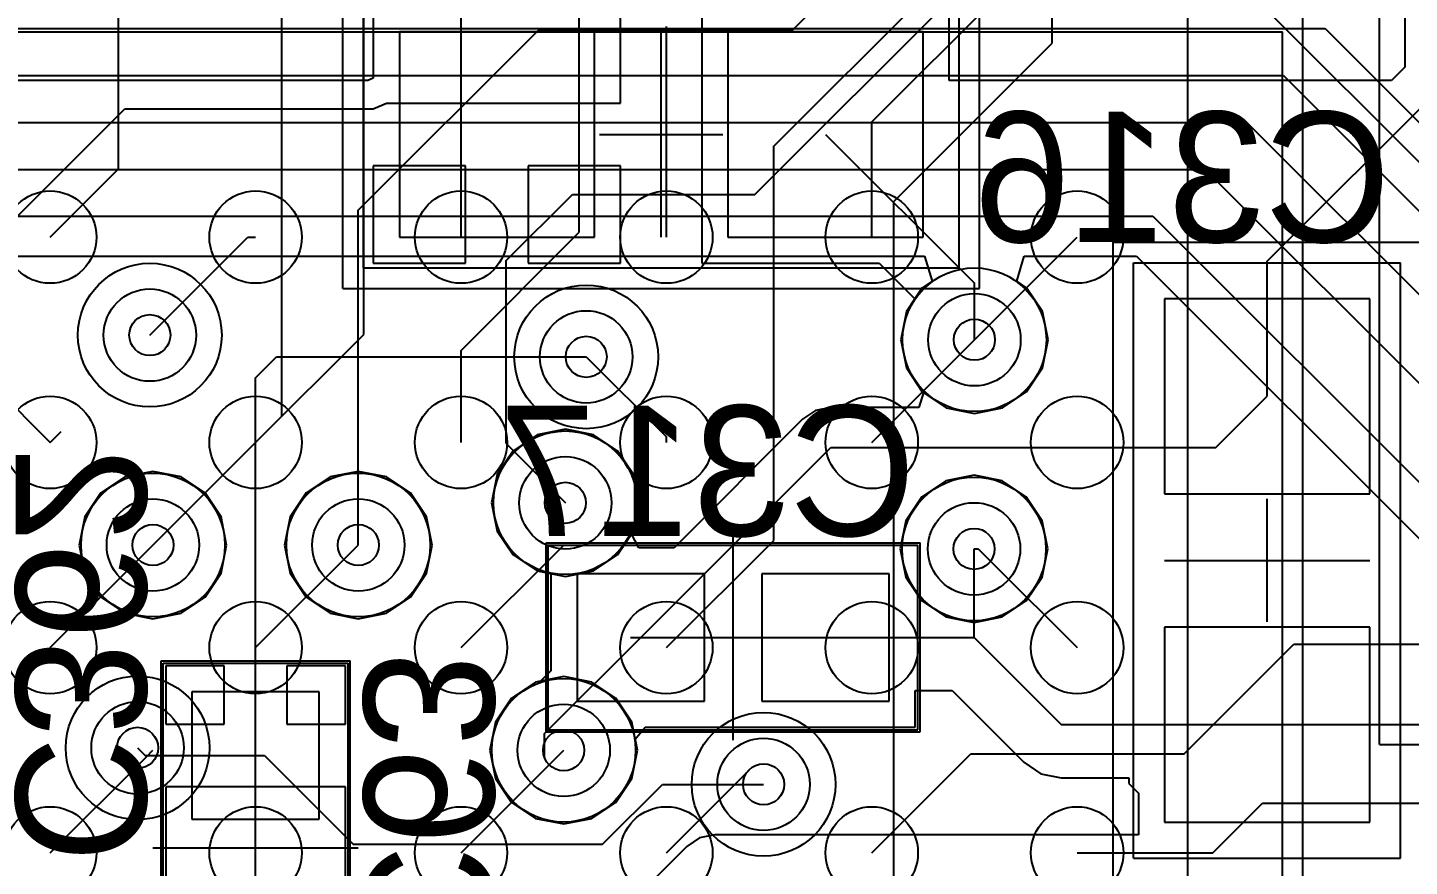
# Model space of a CAD drawing. Extents: x 28 to 300, y 18 to 330.
# Drawn here: x 172.86 to 179.59, y 117.86 to 121.95 of the extents above; entities that cross this region are included whole.
import ezdxf

# ---------------------------------------------------------------- set-up
doc = ezdxf.new("R2010")
doc.units = 0
for name, color, linetype in [('BOTTOMLAYER', 5, 'CONTINUOUS'), ('BOTTOMOVERLAY', 54, 'CONTINUOUS'), ('BOTTOMPASTE', 16, 'CONTINUOUS'), ('BOTTOMSOLDER', 6, 'CONTINUOUS'), ('DRILLDRAWING', 1, 'CONTINUOUS'), ('INTERNALPLANE1', 76, 'CONTINUOUS'), ('INTERNALPLANE6', 136, 'CONTINUOUS'), ('MECHANICAL14', 56, 'CONTINUOUS'), ('MECHANICAL15', 56, 'CONTINUOUS'), ('MECHANICAL16', 56, 'CONTINUOUS'), ('MIDLAYER1', 16, 'CONTINUOUS'), ('MIDLAYER3', 90, 'CONTINUOUS'), ('MULTILAYER', 9, 'CONTINUOUS'), ('TOPLAYER', 1, 'CONTINUOUS'), ('TOPOVERLAY', 2, 'CONTINUOUS'), ('TOPPASTE', 8, 'CONTINUOUS'), ('TOPSOLDER', 216, 'CONTINUOUS'), ('VIAHOLELAYER', 16, 'CONTINUOUS')]:
    doc.layers.add(name, color=color, linetype=linetype)

msp = doc.modelspace()

# ---------------------------------------------------------------- linework, layer by layer
at = {"layer": 'BOTTOMLAYER'}
for p, q in [((179.567, 122.979), (179.567, 121.7519)), ((178.8968, 120.807), (180.3668, 122.277)), ((174.5448, 122.0512), (174.5448, 121.6985)), ((176.1448, 122.0512), (176.1448, 120.7972)), ((175.7488, 121.5766), (175.7488, 122.0378)), ((177.3488, 121.6872), (177.3488, 121.9944)), ((175.6218, 121.9242), (174.6718, 121.9242)), ((174.6718, 121.9242), (174.6718, 120.9242)), ((175.6218, 120.9242), (175.6218, 121.9242)), ((177.2218, 121.9242), (176.2718, 121.9242)), ((176.2718, 121.9242), (176.2718, 120.9242)), ((177.2218, 120.9242), (177.2218, 121.9242)), ((179.567, 121.7519), (179.5023, 121.6872)), ((174.5176, 121.6872), (171.8636, 121.6872)), ((174.5448, 121.6985), (174.5176, 121.6872)), ((179.5023, 121.6872), (177.3488, 121.6872)), ((174.5448, 121.5497), (174.6098, 121.5766)), ((174.6098, 121.5766), (175.7488, 121.5766)), ((172.635, 120.849), (173.3357, 121.5497)), ((173.3357, 121.5497), (174.5448, 121.5497)), ((174.5448, 121.5497), (174.5448, 121.5497)), ((176.7468, 121.4242), (177.4718, 120.6992)), ((174.9944, 121.2718), (174.5448, 121.2718)), ((174.5448, 121.2718), (174.5448, 120.7972)), ((174.9944, 120.7972), (174.9944, 121.2718)), ((175.7488, 121.2718), (175.2992, 121.2718)), ((175.2992, 121.2718), (175.2992, 120.7972)), ((175.7488, 120.7972), (175.7488, 121.2718)), ((174.6718, 120.9242), (175.6218, 120.9242)), ((176.2718, 120.9242), (177.2218, 120.9242)), ((174.5448, 120.7972), (174.9944, 120.7972)), ((175.2992, 120.7972), (175.7488, 120.7972)), ((176.1448, 120.7972), (177.0076, 120.7972)), ((177.0076, 120.7972), (177.1815, 120.6233)), ((178.8968, 120.1492), (178.8968, 120.807)), ((177.4718, 120.4242), (177.4718, 120.6992)), ((177.1402, 120.5615), (177.1129, 120.4242)), ((177.1815, 120.6233), (177.1402, 120.5615)), ((179.3968, 120.6242), (178.3968, 120.6242)), ((178.3968, 120.6242), (178.3968, 119.6742)), ((179.3968, 119.6742), (179.3968, 120.6242)), ((177.1129, 120.4242), (177.1402, 120.2869)), ((173.9718, 120.2394), (174.0734, 120.341)), ((174.0734, 120.341), (175.5814, 120.341)), ((173.9718, 118.3992), (173.9718, 120.2394)), ((177.1402, 120.2869), (177.218, 120.1704)), ((177.2234, 120.1669), (177.2013, 120.0939)), ((177.218, 120.1704), (177.2234, 120.1669)), ((176.7723, 120.0939), (176.698, 120.0791)), ((177.2013, 120.0939), (176.7723, 120.0939)), ((176.7723, 120.0939), (176.7723, 120.0939)), ((178.6473, 119.8997), (178.8968, 120.1492)), ((176.635, 120.037), (176.0091, 119.4112)), ((176.698, 120.0791), (176.635, 120.037)), ((176.635, 120.037), (176.635, 120.037)), ((175.3425, 119.9614), (175.226, 119.8836)), ((175.4798, 119.9887), (175.3425, 119.9614)), ((175.6171, 119.9614), (175.4798, 119.9887)), ((175.7336, 119.8836), (175.6171, 119.9614)), ((175.8468, 118.9742), (176.7723, 119.8997)), ((176.7723, 119.8997), (178.6473, 119.8997)), ((175.226, 119.8836), (175.1482, 119.7671)), ((175.8114, 119.7671), (175.7336, 119.8836)), ((173.3345, 119.7558), (173.218, 119.678)), ((173.4718, 119.7831), (173.3345, 119.7558)), ((173.6091, 119.7558), (173.4718, 119.7831)), ((173.7256, 119.678), (173.6091, 119.7558)), ((174.3345, 119.7558), (174.218, 119.678)), ((174.4718, 119.7831), (174.3345, 119.7558)), ((174.6091, 119.7558), (174.4718, 119.7831)), ((174.7256, 119.678), (174.6091, 119.7558)), ((175.1482, 119.7671), (175.1209, 119.6298)), ((175.8387, 119.6298), (175.8114, 119.7671)), ((173.218, 119.678), (173.1402, 119.5615)), ((173.8034, 119.5615), (173.7256, 119.678)), ((174.218, 119.678), (174.1402, 119.5615)), ((174.8034, 119.5615), (174.7256, 119.678)), ((175.1209, 119.6298), (175.1482, 119.4925)), ((175.8114, 119.4925), (175.8387, 119.6298)), ((178.3968, 119.6742), (179.3968, 119.6742)), ((173.1402, 119.5615), (173.1129, 119.4242)), ((173.8307, 119.4242), (173.8034, 119.5615)), ((174.1402, 119.5615), (174.1129, 119.4242)), ((174.8307, 119.4242), (174.8034, 119.5615)), ((175.1482, 119.4925), (175.226, 119.376)), ((175.802, 119.4784), (175.8114, 119.4925)), ((173.1129, 119.4242), (173.1402, 119.2869)), ((173.8034, 119.2869), (173.8307, 119.4242)), ((174.1129, 119.4242), (174.1402, 119.2869)), ((174.8034, 119.2869), (174.8307, 119.4242)), ((175.8379, 119.4112), (175.802, 119.4784)), ((175.226, 119.376), (175.3425, 119.2982)), ((176.0091, 119.4112), (175.8379, 119.4112)), ((177.4698, 118.9742), (177.4698, 119.4054)), ((173.1402, 119.2869), (173.218, 119.1704)), ((173.7256, 119.1704), (173.8034, 119.2869)), ((174.1402, 119.2869), (174.218, 119.1704)), ((174.7256, 119.1704), (174.8034, 119.2869)), ((175.3425, 119.2982), (175.4098, 119.2848)), ((175.4098, 119.2848), (175.4098, 118.8119)), ((176.1568, 119.2842), (175.5368, 119.2842)), ((175.5368, 119.2842), (175.5368, 118.6642)), ((176.1568, 118.6642), (176.1568, 119.2842)), ((177.0568, 119.2842), (176.4368, 119.2842)), ((176.4368, 119.2842), (176.4368, 118.6642)), ((177.0568, 118.6642), (177.0568, 119.2842)), ((173.218, 119.1704), (173.3345, 119.0926)), ((173.6091, 119.0926), (173.7256, 119.1704)), ((174.218, 119.1704), (174.3345, 119.0926)), ((174.6091, 119.0926), (174.7256, 119.1704)), ((173.3345, 119.0926), (173.4718, 119.0653)), ((173.4718, 119.0653), (173.6091, 119.0926)), ((174.3345, 119.0926), (174.4718, 119.0653)), ((174.4718, 119.0653), (174.6091, 119.0926)), ((179.3968, 119.0242), (178.3968, 119.0242)), ((178.3968, 119.0242), (178.3968, 118.0742)), ((179.3968, 118.0742), (179.3968, 119.0242)), ((175.3843, 118.5117), (175.8468, 118.9742)), ((176.7468, 118.9742), (177.4698, 118.9742)), ((177.4698, 118.9742), (177.8948, 118.5492)), ((173.8194, 118.8362), (173.5348, 118.8362)), ((173.5348, 118.8362), (173.5348, 118.5516)), ((173.8194, 118.5516), (173.8194, 118.8362)), ((174.4088, 118.8362), (174.1242, 118.8362)), ((174.1242, 118.8362), (174.1242, 118.5516)), ((174.4088, 118.5516), (174.4088, 118.8362)), ((175.4098, 118.8119), (175.3585, 118.7605)), ((175.3345, 118.7558), (175.218, 118.678)), ((175.3585, 118.7605), (175.3345, 118.7558)), ((174.2818, 118.7092), (173.6618, 118.7092)), ((173.6618, 118.7092), (173.6618, 118.0892)), ((174.2818, 118.0892), (174.2818, 118.7092)), ((175.218, 118.678), (175.1402, 118.5615)), ((177.1838, 118.5372), (177.1838, 118.7152)), ((177.1838, 118.7152), (177.3625, 118.7152)), ((177.3625, 118.7152), (177.7117, 118.3661)), ((175.5368, 118.6642), (176.1568, 118.6642)), ((176.4368, 118.6642), (177.0568, 118.6642)), ((173.5348, 118.5516), (173.8194, 118.5516)), ((174.1242, 118.5516), (174.4088, 118.5516)), ((175.1402, 118.5615), (175.1129, 118.4242)), ((177.8948, 118.5492), (178.8968, 118.5492)), ((178.8968, 118.5492), (180.4, 118.5492)), ((175.3782, 118.5056), (175.3843, 118.5117)), ((175.3782, 118.4242), (175.3782, 118.5056)), ((175.8199, 118.4783), (175.8683, 118.5372)), ((175.8307, 118.4242), (175.8199, 118.4783)), ((175.8683, 118.5372), (176.2838, 118.5372)), ((176.2838, 118.5372), (176.2838, 118.5372)), ((176.2838, 118.5372), (176.2838, 118.5372)), ((176.2838, 118.5372), (176.2838, 118.5372)), ((176.2838, 118.5372), (176.3098, 118.5372)), ((176.3098, 118.5372), (176.3098, 118.5372)), ((176.3098, 118.5372), (177.1838, 118.5372)), ((173.397, 118.436), (173.4338, 118.3992)), ((175.1129, 118.4242), (175.1402, 118.2869)), ((175.3782, 118.3852), (175.3782, 118.4242)), ((175.8034, 118.2869), (175.8307, 118.4242)), ((173.4338, 118.3992), (173.9718, 118.3992)), ((173.9718, 118.3992), (174.0151, 118.3992)), ((174.0151, 118.3992), (174.4473, 117.967)), ((177.7117, 118.3661), (177.7957, 118.3099)), ((175.1402, 118.2869), (175.218, 118.1704)), ((175.7256, 118.1704), (175.8034, 118.2869)), ((177.7957, 118.3099), (177.8948, 118.2902)), ((177.8948, 118.2902), (178.223, 118.2902)), ((178.223, 118.2902), (178.223, 118.2624)), ((174.4088, 118.2468), (173.5348, 118.2468)), ((173.5348, 118.2468), (173.5348, 117.9901)), ((174.4088, 117.9901), (174.4088, 118.2468)), ((175.6612, 117.967), (175.9524, 118.2582)), ((175.9524, 118.2582), (176.445, 118.2582)), ((178.223, 118.2624), (178.2698, 118.2156)), ((178.2698, 118.2156), (178.2698, 118.0121)), ((175.218, 118.1704), (175.3345, 118.0926)), ((175.6091, 118.0926), (175.7256, 118.1704)), ((173.6618, 118.0892), (174.2818, 118.0892)), ((175.3345, 118.0926), (175.4718, 118.0653)), ((175.4718, 118.0653), (175.6091, 118.0926)), ((178.3968, 118.0742), (179.3968, 118.0742)), ((176.2079, 118.0121), (176.1336, 117.9973)), ((178.2698, 118.0121), (176.2079, 118.0121)), ((173.5348, 117.9901), (173.5348, 117.9901)), ((173.5348, 117.9901), (173.5348, 117.9901)), ((173.5348, 117.9901), (173.5348, 117.9622)), ((173.5348, 117.9622), (173.5348, 117.9362)), ((174.4088, 117.9622), (174.4088, 117.9901)), ((174.4088, 117.9901), (174.4088, 117.9901)), ((174.4088, 117.9901), (174.4088, 117.9901)), ((174.4088, 117.9492), (174.4088, 117.9622)), ((174.4088, 117.9393), (174.4088, 117.9492)), ((174.4088, 117.9362), (174.4088, 117.9393)), ((174.4473, 117.967), (175.6612, 117.967)), ((176.0706, 117.9552), (175.7872, 117.6719)), ((176.1336, 117.9973), (176.0706, 117.9552)), ((173.5348, 117.9362), (173.5348, 117.9362)), ((173.5348, 117.9362), (173.5348, 117.9362)), ((173.5348, 117.9362), (173.5348, 117.9362)), ((173.5348, 117.9362), (173.5348, 117.9362)), ((173.5348, 117.9362), (173.5348, 117.9362)), ((173.5348, 117.9362), (173.5348, 117.8115)), ((174.4088, 117.9083), (174.4088, 117.9362)), ((174.4088, 117.8129), (174.4088, 117.9083)), ((174.4088, 117.9083), (174.4088, 117.9083)), ((174.4088, 117.9083), (174.4088, 117.9083))]:
    msp.add_line(p, q, dxfattribs=at)
for centre in [(173.4566, 120.4468), (177.4718, 120.4242), (175.5814, 120.341), (175.4798, 119.6298), (173.4718, 119.4242), (174.4718, 119.4242), (177.4698, 119.4054), (173.397, 118.436), (175.4718, 118.4242), (176.445, 118.2582)]:
    msp.add_circle(centre, 0.225, dxfattribs=at)
at = {"layer": 'BOTTOMOVERLAY'}
for p, q in [((175.9468, 120.9242), (175.9468, 121.9242)), ((178.3968, 119.3492), (179.3968, 119.3492))]:
    msp.add_line(p, q, dxfattribs=at)
at = {"layer": 'BOTTOMPASTE'}
for p, q in [((175.6218, 121.9242), (174.6718, 121.9242)), ((174.6718, 121.9242), (174.6718, 120.9242)), ((175.6218, 120.9242), (175.6218, 121.9242)), ((177.2218, 121.9242), (176.2718, 121.9242)), ((176.2718, 121.9242), (176.2718, 120.9242)), ((177.2218, 120.9242), (177.2218, 121.9242)), ((174.6718, 120.9242), (175.6218, 120.9242)), ((176.2718, 120.9242), (177.2218, 120.9242)), ((179.3968, 120.6242), (178.3968, 120.6242)), ((178.3968, 120.6242), (178.3968, 119.6742)), ((179.3968, 119.6742), (179.3968, 120.6242)), ((178.3968, 119.6742), (179.3968, 119.6742)), ((176.1568, 119.2842), (175.5368, 119.2842)), ((175.5368, 119.2842), (175.5368, 118.6642)), ((176.1568, 118.6642), (176.1568, 119.2842)), ((177.0568, 119.2842), (176.4368, 119.2842)), ((176.4368, 119.2842), (176.4368, 118.6642)), ((177.0568, 118.6642), (177.0568, 119.2842)), ((179.3968, 119.0242), (178.3968, 119.0242)), ((178.3968, 119.0242), (178.3968, 118.0742)), ((179.3968, 118.0742), (179.3968, 119.0242)), ((174.2818, 118.7092), (173.6618, 118.7092)), ((173.6618, 118.7092), (173.6618, 118.0892)), ((174.2818, 118.0892), (174.2818, 118.7092)), ((175.5368, 118.6642), (176.1568, 118.6642)), ((176.4368, 118.6642), (177.0568, 118.6642)), ((173.6618, 118.0892), (174.2818, 118.0892)), ((178.3968, 118.0742), (179.3968, 118.0742))]:
    msp.add_line(p, q, dxfattribs=at)
at = {"layer": 'BOTTOMSOLDER'}
for p, q in [((175.6218, 121.9242), (174.6718, 121.9242)), ((174.6718, 121.9242), (174.6718, 120.9242)), ((175.6218, 120.9242), (175.6218, 121.9242)), ((177.2218, 121.9242), (176.2718, 121.9242)), ((176.2718, 121.9242), (176.2718, 120.9242)), ((177.2218, 120.9242), (177.2218, 121.9242)), ((174.6718, 120.9242), (175.6218, 120.9242)), ((176.2718, 120.9242), (177.2218, 120.9242)), ((179.3968, 120.6242), (178.3968, 120.6242)), ((178.3968, 120.6242), (178.3968, 119.6742)), ((179.3968, 119.6742), (179.3968, 120.6242)), ((178.3968, 119.6742), (179.3968, 119.6742)), ((176.1568, 119.2842), (175.5368, 119.2842)), ((175.5368, 119.2842), (175.5368, 118.6642)), ((176.1568, 118.6642), (176.1568, 119.2842)), ((177.0568, 119.2842), (176.4368, 119.2842)), ((176.4368, 119.2842), (176.4368, 118.6642)), ((177.0568, 118.6642), (177.0568, 119.2842)), ((179.3968, 119.0242), (178.3968, 119.0242)), ((178.3968, 119.0242), (178.3968, 118.0742)), ((179.3968, 118.0742), (179.3968, 119.0242)), ((174.2818, 118.7092), (173.6618, 118.7092)), ((173.6618, 118.7092), (173.6618, 118.0892)), ((174.2818, 118.0892), (174.2818, 118.7092)), ((175.5368, 118.6642), (176.1568, 118.6642)), ((176.4368, 118.6642), (177.0568, 118.6642)), ((173.6618, 118.0892), (174.2818, 118.0892)), ((178.3968, 118.0742), (179.3968, 118.0742))]:
    msp.add_line(p, q, dxfattribs=at)
at = {"layer": 'DRILLDRAWING'}
for centre in [(173.4566, 120.4468), (177.4718, 120.4242), (175.5814, 120.341), (175.4798, 119.6298), (173.4718, 119.4242), (174.4718, 119.4242), (177.4698, 119.4054), (173.397, 118.436), (175.4718, 118.4242), (176.445, 118.2582)]:
    msp.add_circle(centre, 0.1, dxfattribs=at)
at = {"layer": 'INTERNALPLANE1'}
for centre in [(173.4566, 120.4468), (177.4718, 120.4242), (175.5814, 120.341), (175.4798, 119.6298), (173.4718, 119.4242), (174.4718, 119.4242), (177.4698, 119.4054), (173.397, 118.436), (175.4718, 118.4242), (176.445, 118.2582)]:
    msp.add_circle(centre, 0.35, dxfattribs=at)
at = {"layer": 'INTERNALPLANE6'}
for centre in [(173.4566, 120.4468), (175.5814, 120.341), (175.4798, 119.6298), (173.4718, 119.4242), (174.4718, 119.4242), (177.4698, 119.4054), (173.397, 118.436), (175.4718, 118.4242), (176.445, 118.2582)]:
    msp.add_circle(centre, 0.35, dxfattribs=at)
at = {"layer": 'MECHANICAL14'}
for p, q in [((174.4968, 120.7742), (174.4968, 122.0742)), ((177.3968, 120.7742), (177.3968, 122.0742)), ((161.9718, 121.9242), (178.9718, 121.9242)), ((178.9718, 104.9242), (178.9718, 121.9242)), ((174.4968, 120.7742), (177.3968, 120.7742)), ((178.2468, 120.7992), (179.5468, 120.7992)), ((178.2468, 117.8992), (178.2468, 120.7992)), ((179.5468, 117.8992), (179.5468, 120.7992)), ((175.3968, 119.4242), (177.1968, 119.4242)), ((175.3968, 118.5242), (175.3968, 119.4242)), ((177.1968, 118.5242), (177.1968, 119.4242)), ((173.5218, 118.8492), (174.4218, 118.8492)), ((173.5218, 117.0492), (173.5218, 118.8492)), ((174.4218, 117.0492), (174.4218, 118.8492)), ((175.3968, 118.5242), (177.1968, 118.5242)), ((178.2468, 117.8992), (179.5468, 117.8992))]:
    msp.add_line(p, q, dxfattribs=at)
at = {"layer": 'MECHANICAL15'}
for q in [(179.444, 123.102), (181.744, 118.452)]:
    msp.add_line((179.444, 118.452), q, dxfattribs=at)
at = {"layer": 'MECHANICAL16'}
for p, q in [((174.3968, 120.6742), (174.3968, 122.1742)), ((177.4968, 120.6742), (177.4968, 122.1742)), ((161.9718, 121.9242), (178.9718, 121.9242)), ((178.9718, 104.9242), (178.9718, 121.9242)), ((175.9468, 121.1242), (175.9468, 121.7242)), ((175.6468, 121.4242), (176.2468, 121.4242)), ((178.1468, 120.8992), (179.6468, 120.8992)), ((178.1468, 117.7992), (178.1468, 120.8992)), ((174.3968, 120.6742), (177.4968, 120.6742)), ((178.8968, 119.0492), (178.8968, 119.6492)), ((175.3868, 119.4342), (177.2068, 119.4342)), ((175.3868, 118.5142), (175.3868, 119.4342)), ((176.2968, 118.4742), (176.2968, 119.4742)), ((177.2068, 118.5142), (177.2068, 119.4342)), ((178.5968, 119.3492), (179.1968, 119.3492)), ((175.7968, 118.9742), (176.7968, 118.9742)), ((173.5118, 118.8592), (174.4318, 118.8592)), ((173.5118, 117.0392), (173.5118, 118.8592)), ((174.4318, 117.0392), (174.4318, 118.8592)), ((175.3868, 118.5142), (177.2068, 118.5142)), ((173.9718, 117.4492), (173.9718, 118.4492)), ((173.4718, 117.9492), (174.4718, 117.9492))]:
    msp.add_line(p, q, dxfattribs=at)
at = {"layer": 'MIDLAYER1'}
for p, q in [((165.5648, 121.9403), (179.1792, 121.9403)), ((179.1792, 121.9403), (180.2542, 120.8653)), ((167.2214, 121.7117), (178.976, 121.7117)), ((178.976, 121.7117), (180.1952, 120.4925)), ((167.4056, 121.4831), (178.7982, 121.4831)), ((178.7982, 121.4831), (180.1444, 120.1369)), ((167.6303, 121.2545), (178.595, 121.2545)), ((178.595, 121.2545), (180.0682, 119.7813)), ((168.6382, 121.0259), (178.341, 121.0259)), ((178.341, 121.0259), (179.8904, 119.4765)), ((170.7398, 120.8317), (177.2293, 120.8317)), ((177.2293, 120.8317), (177.2662, 120.7102)), ((177.6774, 120.7102), (177.7143, 120.8317)), ((177.7143, 120.8317), (178.2606, 120.8317)), ((178.2606, 120.8317), (179.7531, 119.3392)), ((177.2662, 120.7102), (177.218, 120.678)), ((177.7256, 120.678), (177.6774, 120.7102)), ((177.218, 120.678), (177.1402, 120.5615)), ((177.8034, 120.5615), (177.7256, 120.678)), ((177.1402, 120.5615), (177.1129, 120.4242)), ((177.8307, 120.4242), (177.8034, 120.5615)), ((177.1129, 120.4242), (177.1402, 120.2869)), ((177.8034, 120.2869), (177.8307, 120.4242)), ((177.1402, 120.2869), (177.218, 120.1704)), ((177.7256, 120.1704), (177.8034, 120.2869)), ((177.218, 120.1704), (177.3345, 120.0926)), ((177.6091, 120.0926), (177.7256, 120.1704)), ((177.3345, 120.0926), (177.4718, 120.0653)), ((177.4718, 120.0653), (177.6091, 120.0926)), ((175.3425, 119.9614), (175.226, 119.8836)), ((175.4798, 119.9887), (175.3425, 119.9614)), ((175.6171, 119.9614), (175.4798, 119.9887)), ((175.7336, 119.8836), (175.6171, 119.9614)), ((175.226, 119.8836), (175.1482, 119.7671)), ((175.8114, 119.7671), (175.7336, 119.8836)), ((173.3345, 119.7558), (173.218, 119.678)), ((173.4718, 119.7831), (173.3345, 119.7558)), ((173.6091, 119.7558), (173.4718, 119.7831)), ((173.7256, 119.678), (173.6091, 119.7558)), ((174.3345, 119.7558), (174.218, 119.678)), ((174.4718, 119.7831), (174.3345, 119.7558)), ((174.6091, 119.7558), (174.4718, 119.7831)), ((174.7256, 119.678), (174.6091, 119.7558)), ((175.1482, 119.7671), (175.1209, 119.6298)), ((175.8387, 119.6298), (175.8114, 119.7671)), ((177.4698, 119.7643), (177.3325, 119.737)), ((177.6071, 119.737), (177.4698, 119.7643)), ((177.3325, 119.737), (177.216, 119.6592)), ((177.7236, 119.6592), (177.6071, 119.737)), ((173.218, 119.678), (173.1402, 119.5615)), ((173.8034, 119.5615), (173.7256, 119.678)), ((174.218, 119.678), (174.1402, 119.5615)), ((174.8034, 119.5615), (174.7256, 119.678)), ((175.1209, 119.6298), (175.1482, 119.4925)), ((175.8114, 119.4925), (175.8387, 119.6298)), ((177.216, 119.6592), (177.1382, 119.5427)), ((177.8014, 119.5427), (177.7236, 119.6592)), ((173.1402, 119.5615), (173.1129, 119.4242)), ((173.8307, 119.4242), (173.8034, 119.5615)), ((174.1402, 119.5615), (174.1129, 119.4242)), ((174.8307, 119.4242), (174.8034, 119.5615)), ((175.1482, 119.4925), (175.226, 119.376)), ((175.7336, 119.376), (175.8114, 119.4925)), ((177.1382, 119.5427), (177.1109, 119.4054)), ((177.8287, 119.4054), (177.8014, 119.5427)), ((173.1129, 119.4242), (173.1402, 119.2869)), ((173.8034, 119.2869), (173.8307, 119.4242)), ((174.1129, 119.4242), (174.1402, 119.2869)), ((174.8034, 119.2869), (174.8307, 119.4242)), ((175.226, 119.376), (175.3425, 119.2982)), ((175.6171, 119.2982), (175.7336, 119.376)), ((177.1109, 119.4054), (177.1382, 119.2681)), ((177.8014, 119.2681), (177.8287, 119.4054)), ((173.1402, 119.2869), (173.218, 119.1704)), ((173.7256, 119.1704), (173.8034, 119.2869)), ((174.1402, 119.2869), (174.218, 119.1704)), ((174.7256, 119.1704), (174.8034, 119.2869)), ((175.3425, 119.2982), (175.4798, 119.2709)), ((175.4798, 119.2709), (175.6171, 119.2982)), ((177.1382, 119.2681), (177.216, 119.1516)), ((177.7236, 119.1516), (177.8014, 119.2681)), ((173.218, 119.1704), (173.3345, 119.0926)), ((173.6091, 119.0926), (173.7256, 119.1704)), ((174.218, 119.1704), (174.3345, 119.0926)), ((174.6091, 119.0926), (174.7256, 119.1704)), ((177.216, 119.1516), (177.3325, 119.0738)), ((177.6071, 119.0738), (177.7236, 119.1516)), ((173.3345, 119.0926), (173.4718, 119.0653)), ((173.4718, 119.0653), (173.6091, 119.0926)), ((174.3345, 119.0926), (174.4718, 119.0653)), ((174.4718, 119.0653), (174.6091, 119.0926)), ((177.3325, 119.0738), (177.4698, 119.0465)), ((177.4698, 119.0465), (177.6071, 119.0738)), ((175.3345, 118.7558), (175.218, 118.678)), ((175.4718, 118.7831), (175.3345, 118.7558)), ((175.6091, 118.7558), (175.4718, 118.7831)), ((175.7256, 118.678), (175.6091, 118.7558)), ((175.218, 118.678), (175.1402, 118.5615)), ((175.8034, 118.5615), (175.7256, 118.678)), ((175.1402, 118.5615), (175.1129, 118.4242)), ((175.8307, 118.4242), (175.8034, 118.5615)), ((175.1129, 118.4242), (175.1402, 118.2869)), ((175.8034, 118.2869), (175.8307, 118.4242)), ((175.1402, 118.2869), (175.218, 118.1704)), ((175.7256, 118.1704), (175.8034, 118.2869)), ((175.218, 118.1704), (175.3345, 118.0926)), ((175.6091, 118.0926), (175.7256, 118.1704)), ((175.3345, 118.0926), (175.4718, 118.0653)), ((175.4718, 118.0653), (175.6091, 118.0926))]:
    msp.add_line(p, q, dxfattribs=at)
for centre in [(173.4566, 120.4468), (177.4718, 120.4242), (175.5814, 120.341), (175.4798, 119.6298), (173.4718, 119.4242), (174.4718, 119.4242), (177.4698, 119.4054), (173.397, 118.436), (175.4718, 118.4242), (176.445, 118.2582)]:
    msp.add_circle(centre, 0.225, dxfattribs=at)
at = {"layer": 'MIDLAYER3'}
for p, q in [((179.0703, 113.4621), (179.0703, 131.9504)), ((177.8508, 121.8692), (177.8508, 130.5052)), ((174.0992, 120.0516), (174.0992, 128.7487)), ((178.5112, 117.7798), (178.5112, 124.7335)), ((176.587, 121.935), (177.1145, 122.4625)), ((176.403, 121.1326), (177.4698, 122.1994)), ((174.4718, 121.0556), (175.3512, 121.935)), ((175.3512, 121.935), (176.587, 121.935)), ((177.0797, 121.0981), (177.8508, 121.8692)), ((175.1913, 120.8099), (175.514, 121.1326)), ((175.514, 121.1326), (176.403, 121.1326)), ((174.4718, 119.4242), (174.4718, 121.0556)), ((177.0797, 116.0199), (177.0797, 121.0981)), ((175.1913, 119.9183), (175.1913, 120.8099)), ((173.4718, 119.4242), (174.0992, 120.0516)), ((175.1913, 119.9183), (175.4798, 119.6298))]:
    msp.add_line(p, q, dxfattribs=at)
for centre in [(173.4566, 120.4468), (177.4718, 120.4242), (175.5814, 120.341), (175.4798, 119.6298), (173.4718, 119.4242), (174.4718, 119.4242), (177.4698, 119.4054), (173.397, 118.436), (175.4718, 118.4242), (176.445, 118.2582)]:
    msp.add_circle(centre, 0.225, dxfattribs=at)
at = {"layer": 'MULTILAYER'}
for centre in [(173.4566, 120.4468), (177.4718, 120.4242), (175.5814, 120.341), (175.4798, 119.6298), (173.4718, 119.4242), (174.4718, 119.4242), (177.4698, 119.4054), (173.397, 118.436), (175.4718, 118.4242), (176.445, 118.2582)]:
    msp.add_circle(centre, 0.225, dxfattribs=at)
at = {"layer": 'TOPLAYER'}
for p, q in [((174.498, 120.4504), (174.498, 122.8852)), ((174.9718, 120.9242), (174.9718, 122.6778)), ((176.4944, 121.3673), (177.706, 122.5789)), ((181.5183, 119.4079), (178.374, 122.5522)), ((176.9718, 121.4855), (177.96, 122.4737)), ((173.3042, 121.2566), (173.3042, 122.4026)), ((175.547, 120.9477), (175.547, 122.4148)), ((175.9718, 120.9242), (175.9718, 121.9497)), ((176.9718, 120.9242), (176.9718, 121.4855)), ((176.4944, 119.4468), (176.4944, 121.3673)), ((172.9718, 120.9242), (173.3042, 121.2566)), ((173.4566, 120.4468), (173.934, 120.9242)), ((173.934, 120.9242), (173.9718, 120.9242)), ((174.9718, 120.3725), (175.547, 120.9477)), ((177.4718, 120.4242), (177.9718, 120.9242)), ((173.9718, 119.9242), (174.498, 120.4504)), ((172.5219, 120.3741), (172.9718, 119.9242)), ((174.9718, 119.9242), (174.9718, 120.3725)), ((176.9718, 119.9242), (177.4718, 120.4242)), ((175.5814, 120.341), (175.9718, 119.9506)), ((172.9718, 119.9242), (173.0245, 119.9769)), ((175.9718, 119.9242), (175.9718, 119.9506)), ((172.9718, 118.9242), (173.4718, 119.4242)), ((173.9718, 118.9242), (174.4718, 119.4242)), ((174.9718, 118.9242), (175.4718, 119.4242)), ((175.9718, 118.9242), (176.4944, 119.4468)), ((177.4698, 119.4054), (177.4906, 119.4054)), ((177.4906, 119.4054), (177.5627, 119.3332)), ((177.5627, 119.3332), (177.9718, 118.9242)), ((178.4933, 118.4071), (179.0268, 118.9406)), ((179.0268, 118.9406), (183.4591, 118.9406)), ((173.4403, 118.3927), (173.4718, 118.4242)), ((174.9718, 117.9242), (175.4718, 118.4242)), ((172.9718, 117.9242), (173.4403, 118.3927)), ((176.9718, 117.9242), (177.4547, 118.4071)), ((177.4547, 118.4071), (178.4933, 118.4071)), ((175.9718, 117.9242), (176.3754, 118.3278)), ((178.6327, 117.9242), (178.8744, 118.1659)), ((178.8744, 118.1659), (183.4794, 118.1659)), ((172.9718, 117.9242), (172.9718, 117.9242)), ((175.9718, 117.9242), (175.9718, 117.9242)), ((177.9718, 117.9242), (178.6327, 117.9242))]:
    msp.add_line(p, q, dxfattribs=at)
for centre in [(172.9718, 120.9242), (173.9718, 120.9242), (174.9718, 120.9242), (175.9718, 120.9242), (176.9718, 120.9242), (177.9718, 120.9242), (173.4566, 120.4468), (177.4718, 120.4242), (175.5814, 120.341), (172.9718, 119.9242), (173.9718, 119.9242), (174.9718, 119.9242), (175.9718, 119.9242), (176.9718, 119.9242), (177.9718, 119.9242), (175.4798, 119.6298), (173.4718, 119.4242), (174.4718, 119.4242), (177.4698, 119.4054), (172.9718, 118.9242), (173.9718, 118.9242), (174.9718, 118.9242), (175.9718, 118.9242), (176.9718, 118.9242), (177.9718, 118.9242), (173.397, 118.436), (175.4718, 118.4242), (176.445, 118.2582), (172.9718, 117.9242), (173.9718, 117.9242), (174.9718, 117.9242), (175.9718, 117.9242), (176.9718, 117.9242), (177.9718, 117.9242)]:
    msp.add_circle(centre, 0.225, dxfattribs=at)
at = {"layer": 'TOPOVERLAY'}
for p in [(161.9718, 121.9242), (178.9718, 104.9242)]:
    msp.add_line(p, (178.9718, 121.9242), dxfattribs=at)
at = {"layer": 'TOPPASTE'}
for centre in [(172.9718, 120.9242), (173.9718, 120.9242), (174.9718, 120.9242), (175.9718, 120.9242), (176.9718, 120.9242), (177.9718, 120.9242), (172.9718, 119.9242), (173.9718, 119.9242), (174.9718, 119.9242), (175.9718, 119.9242), (176.9718, 119.9242), (177.9718, 119.9242), (172.9718, 118.9242), (173.9718, 118.9242), (174.9718, 118.9242), (175.9718, 118.9242), (176.9718, 118.9242), (177.9718, 118.9242), (172.9718, 117.9242), (173.9718, 117.9242), (174.9718, 117.9242), (175.9718, 117.9242), (176.9718, 117.9242), (177.9718, 117.9242)]:
    msp.add_circle(centre, 0.225, dxfattribs=at)
at = {"layer": 'TOPSOLDER'}
for centre in [(172.9718, 120.9242), (173.9718, 120.9242), (174.9718, 120.9242), (175.9718, 120.9242), (176.9718, 120.9242), (177.9718, 120.9242), (172.9718, 119.9242), (173.9718, 119.9242), (174.9718, 119.9242), (175.9718, 119.9242), (176.9718, 119.9242), (177.9718, 119.9242), (172.9718, 118.9242), (173.9718, 118.9242), (174.9718, 118.9242), (175.9718, 118.9242), (176.9718, 118.9242), (177.9718, 118.9242), (172.9718, 117.9242), (173.9718, 117.9242), (174.9718, 117.9242), (175.9718, 117.9242), (176.9718, 117.9242), (177.9718, 117.9242)]:
    msp.add_circle(centre, 0.225, dxfattribs=at)
at = {"layer": 'VIAHOLELAYER'}
for centre in [(173.4566, 120.4468), (177.4718, 120.4242), (175.5814, 120.341), (175.4798, 119.6298), (173.4718, 119.4242), (174.4718, 119.4242), (177.4698, 119.4054), (173.397, 118.436), (175.4718, 118.4242), (176.445, 118.2582)]:
    msp.add_circle(centre, 0.1, dxfattribs=at)

# ---------------------------------------------------------------- texts
at = {"layer": 'BOTTOMOVERLAY', "text_generation_flag": 2}
for s, p in [('C316', (179.5, 120.9)), ('C317', (177.1866, 119.4688))]:
    msp.add_text(s, height=0.635, dxfattribs=at).set_placement(p)
for s, p in [('C362', (172.8038, 117.8763)), ('C63', (174.498, 117.348))]:
    msp.add_text(s, height=0.635, rotation=270, dxfattribs=at).set_placement(p)

doc.saveas('drawing.dxf')
